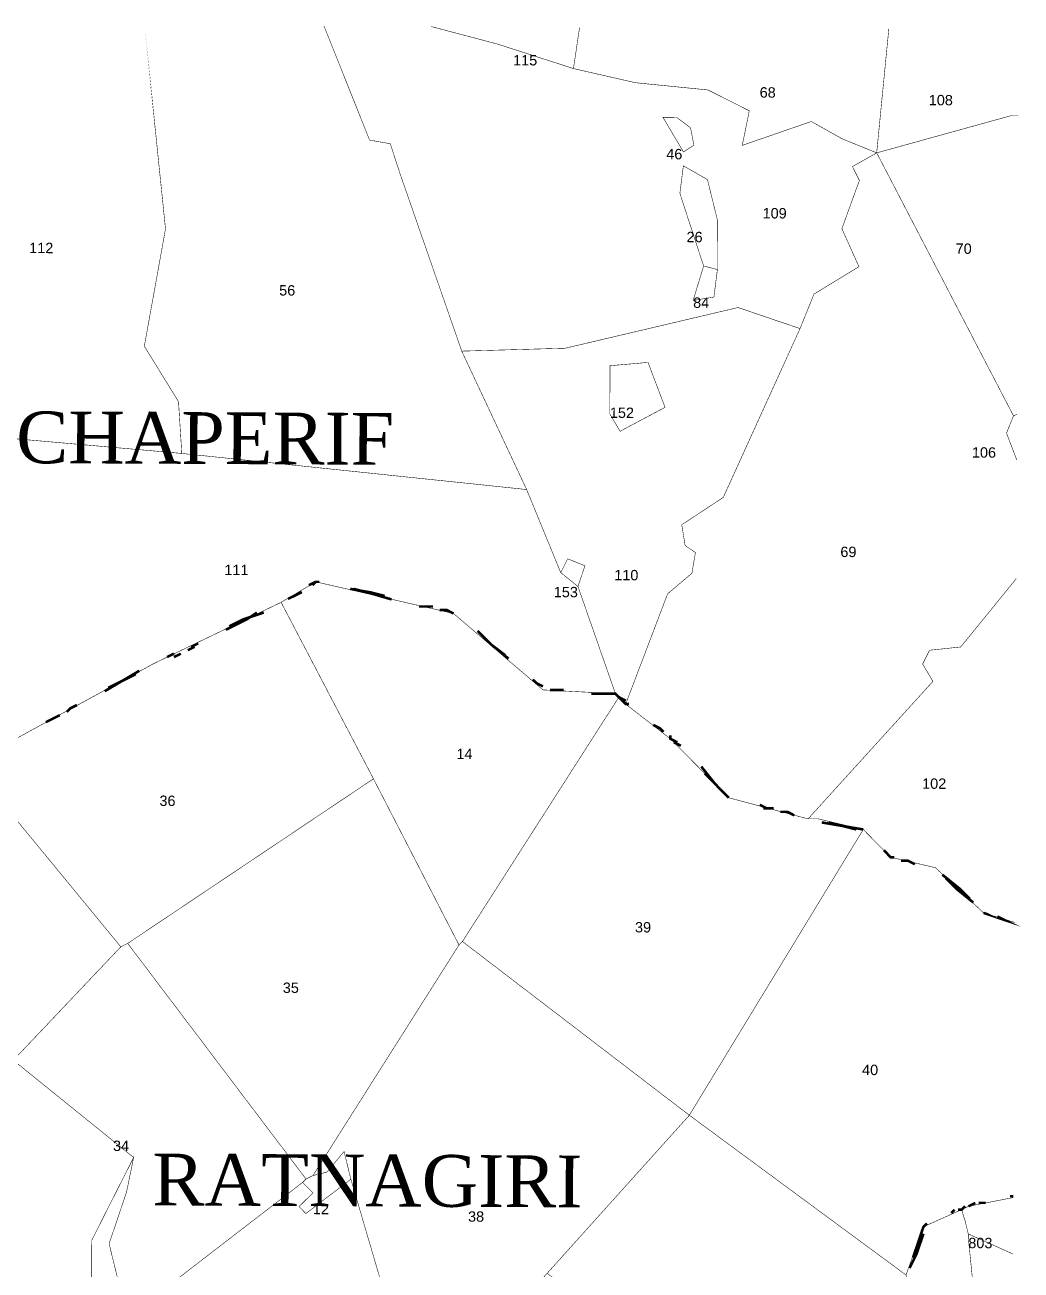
# Model space of a CAD drawing. Header units: feet. Extents: x 309963 to 314040, y 1901486 to 1908068.
# Drawn here: x 312752 to 313908, y 1906615 to 1908060 of the extents above; entities that cross this region are included whole.
import ezdxf

# ---------------------------------------------------------------- set-up
doc = ezdxf.new("R2010")
doc.units = ezdxf.units.FT
doc.header["$MEASUREMENT"] = 0
for name, color, linetype in [('SURVEY NO.', 7, 'Continuous'), ('SURVEY PLOT BOUNDARY', 35, 'Continuous'), ('VILLAGE BOUNDARY', 212, 'Continuous'), ('VILLAGE NAME', 3, 'Continuous')]:
    doc.layers.add(name, color=color, linetype=linetype)
doc.styles.add('PDF Arial', font='arial.ttf')
doc.styles.get("Standard").update_dxf_attribs({"font": 'times.ttf'})

msp = doc.modelspace()

# ---------------------------------------------------------------- linework, layer by layer
at = {"layer": 'SURVEY PLOT BOUNDARY', "lineweight": 18, "const_width": 0.601}
for points in [[(313854.6, 1906576.7), (313846.9, 1906652.9), (313846.9, 1906656.9), (313898.9, 1906633.5), (313846.9, 1906656.9), (313843, 1906672.9), (313839.1, 1906685), (313847.1, 1906688.9), (313899.2, 1906699.1), (313847.1, 1906688.9), (313839.1, 1906685), (313794.9, 1906665.2), (313774.6, 1906609.2), (313523.1, 1906794.6), (313725, 1907126.2), (313728.9, 1907122.2), (313756.8, 1907094), (313808.9, 1907081.8), (313864.7, 1907029.4), (313900.7, 1907018.4), (313864.7, 1907029.4), (313808.9, 1907081.8), (313756.8, 1907094), (313728.9, 1907122.2), (313725, 1907126.2), (313672.9, 1907138.5), (313660.9, 1907138.5), (313805.9, 1907298.1), (313793.9, 1907318.2), (313802, 1907334.2), (313838.1, 1907338), (313902.6, 1907417.2), (313838.1, 1907338), (313802, 1907334.2), (313793.9, 1907318.2), (313805.9, 1907298.1), (313660.9, 1907138.5), (313568.9, 1907163), (313501.1, 1907231.4), (313449.2, 1907271.7), (313497.9, 1907399.7), (313526.1, 1907423.6), (313530.2, 1907447.6), (313518.2, 1907455.7), (313514.3, 1907479.8), (313562.5, 1907511.6), (313651.6, 1907707.5), (313667.8, 1907747.5), (313720, 1907779.3), (313700.2, 1907823.4), (313720.5, 1907879.4), (313712.5, 1907895.5), (313740.6, 1907911.4), (313899.4, 1907606.2), (313891.3, 1907586.2), (313903.2, 1907555.1), (313891.3, 1907586.2), (313899.4, 1907606.2), (313903.5, 1907608), (313899.4, 1907606.2), (313740.6, 1907911.4), (313897.1, 1907954.7), (313905.1, 1907954.7), (313897.1, 1907954.7), (313740.6, 1907911.4), (313754.7, 1908055.6), (313740.6, 1907911.4), (313700.7, 1907927.6), (313664.7, 1907947.8), (313584.5, 1907920.1), (313592.7, 1907960.2), (313544.7, 1907984.4), (313460.6, 1907992.8), (313388.6, 1908009.2), (313395.7, 1908057.2), (313388.6, 1908009.2), (313300.6, 1908037.6), (313223.4, 1908058), (313300.6, 1908037.6), (313388.6, 1908009.2), (313460.6, 1907992.8), (313544.7, 1907984.4), (313592.7, 1907960.2), (313584.5, 1907920.1), (313664.7, 1907947.8), (313700.7, 1907927.6), (313740.6, 1907911.4), (313712.5, 1907895.5), (313720.5, 1907879.4), (313700.2, 1907823.4), (313720, 1907779.3), (313667.8, 1907747.5), (313651.6, 1907707.5), (313579.6, 1907731.9), (313379.1, 1907684.7), (313258.9, 1907681.3), (313187.7, 1907885.9), (313175.9, 1907922), (313151.9, 1907926.2), (313099, 1908058.6), (313151.9, 1907926.2), (313175.9, 1907922), (313187.7, 1907885.9), (313258.9, 1907681.3), (313334.2, 1907520.7), (312933.9, 1907562.6), (312645.6, 1907588)], [(312829.2, 1906597.5), (312829.4, 1906649.6), (312853.7, 1906697.6), (312878, 1906745.6), (312869.8, 1906705.5), (312849.5, 1906645.5), (312861.3, 1906597.4)], [(313774.6, 1906609.2), (313794.9, 1906665.2), (313839.1, 1906685), (313843, 1906672.9), (313846.9, 1906656.9), (313846.9, 1906652.9), (313854.6, 1906576.7)]]:
    msp.add_lwpolyline(points, dxfattribs=at)
for points in [[(312890.7, 1908059.6), (312915, 1907823.1), (312890.4, 1907687), (312930.1, 1907622.7), (312933.9, 1907562.6), (312930.1, 1907622.7), (312890.4, 1907687), (312915, 1907823.1)], [(313516.3, 1907912.4), (313492.5, 1907952.6), (313508.5, 1907952.5), (313524.5, 1907940.4), (313528.4, 1907920.4)], [(313516.3, 1907912.4), (313528.4, 1907920.4), (313524.5, 1907940.4), (313508.5, 1907952.5), (313492.5, 1907952.6)], [(313555.7, 1907776), (313539.7, 1907780.1), (313512.1, 1907864.4), (313516.2, 1907896.4), (313544.2, 1907880.3), (313556, 1907832.1)], [(313539.7, 1907780.1), (313527.5, 1907740.1), (313551.6, 1907744), (313555.7, 1907776), (313556, 1907832.1), (313544.2, 1907880.3), (313516.2, 1907896.4), (313512.1, 1907864.4)], [(313555.7, 1907776), (313551.6, 1907744), (313527.5, 1907740.1), (313539.7, 1907780.1)], [(313651.6, 1907707.5), (313562.5, 1907511.6), (313514.3, 1907479.8), (313518.2, 1907455.7), (313530.2, 1907447.6), (313526.1, 1907423.6), (313497.9, 1907399.7), (313449.2, 1907271.7), (313441.3, 1907279.8), (313437.3, 1907283.8), (313393.8, 1907408.2), (313401.9, 1907432.2), (313381.9, 1907440.3), (313373.8, 1907424.3), (313334.2, 1907520.7), (313258.9, 1907681.3), (313379.1, 1907684.7), (313579.6, 1907731.9)], [(313430.8, 1907608.4), (313431, 1907664.4), (313475.1, 1907668.2), (313494.9, 1907616.1), (313442.7, 1907588.3)], [(313430.8, 1907608.4), (313442.7, 1907588.3), (313494.9, 1907616.1), (313475.1, 1907668.2), (313431, 1907664.4)], [(312933.9, 1907562.6), (313334.2, 1907520.7), (313373.8, 1907424.3), (313393.8, 1907408.2), (313437.3, 1907283.8), (313353.2, 1907288.2), (313249.4, 1907376.8), (313089.4, 1907413.6), (313049.2, 1907389.8), (312900.7, 1907318.4), (312703.9, 1907211.1), (312691.9, 1907207.2), (312612.3, 1907319.7), (312653, 1907463.7), (312645.6, 1907588)], [(313393.8, 1907408.2), (313373.8, 1907424.3), (313381.9, 1907440.3), (313401.9, 1907432.2)], [(313437.3, 1907283.8), (313441.3, 1907279.8), (313259.7, 1906996.2), (313255.7, 1906992.2), (313156.4, 1907185), (313049.2, 1907389.8), (313089.4, 1907413.6), (313249.4, 1907376.8), (313353.2, 1907288.2)], [(313156.4, 1907185), (312871.1, 1906994), (312863.1, 1906990), (312687.8, 1907203.2), (312691.9, 1907207.2), (312703.9, 1907211.1), (312900.7, 1907318.4), (313049.2, 1907389.8)], [(313449.2, 1907271.7), (313501.1, 1907231.4), (313568.9, 1907163), (313660.9, 1907138.5), (313672.9, 1907138.5), (313725, 1907126.2), (313523.1, 1906794.6), (313259.7, 1906996.2), (313441.3, 1907279.8)], [(312863.1, 1906990), (312738.3, 1906858.4), (312677.9, 1906790.6), (312585.3, 1906690.8), (312593.5, 1906742.9), (312598.1, 1906851), (312606.6, 1906955.2), (312607.1, 1907063.3), (312607.2, 1907103.4), (312611.5, 1907147.4), (312687.8, 1907203.2)], [(313255.7, 1906992.2), (313086.2, 1906724.6), (313078.1, 1906720.6), (312871.1, 1906994), (313156.4, 1907185)], [(313078.1, 1906720.6), (313074.1, 1906716.6), (312820.8, 1906521.5), (312724.3, 1906445.8), (312708.3, 1906441.9), (312704.4, 1906465.9), (312712.5, 1906485.9), (312720.7, 1906525.9), (312841.1, 1906569.4), (312861.3, 1906597.4), (312849.5, 1906645.5), (312869.8, 1906705.5), (312878, 1906745.6), (312738.3, 1906858.4), (312863.1, 1906990), (312871.1, 1906994)], [(313523.1, 1906794.6), (313358, 1906611.1), (313209.1, 1906451.5), (313130.2, 1906720.3), (313122.3, 1906752.4), (313102.2, 1906728.5), (313086.2, 1906724.6), (313255.7, 1906992.2), (313259.7, 1906996.2)], [(312878, 1906745.6), (312853.7, 1906697.6), (312829.4, 1906649.6), (312829.2, 1906597.5), (312777, 1906573.8), (312724.8, 1906550), (312708.8, 1906538), (312688.7, 1906542.1), (312664.6, 1906514.2), (312644.3, 1906466.2), (312664.3, 1906458.1), (312676.2, 1906438), (312668.2, 1906426), (312664.2, 1906442.1), (312648.2, 1906446.1), (312644.2, 1906442.2), (312536.4, 1906518.8), (312548.6, 1906554.8), (312560.8, 1906598.8), (312565, 1906634.8), (312577.2, 1906666.8), (312585.3, 1906690.8), (312677.9, 1906790.6), (312738.3, 1906858.4)], [(313753.6, 1906392.9), (313725.3, 1906341), (313358, 1906611.1), (313523.1, 1906794.6), (313774.6, 1906609.2), (313786.4, 1906569), (313786.4, 1906565), (313810.3, 1906520.9), (313814.2, 1906516.8), (313818.2, 1906508.8), (313789.9, 1906460.9)], [(313130.2, 1906720.3), (313077.9, 1906680.5), (313070, 1906688.6), (313086.1, 1906704.5), (313074.1, 1906716.6), (313078.1, 1906720.6), (313086.2, 1906724.6), (313102.2, 1906728.5), (313122.3, 1906752.4)], [(313130.2, 1906720.3), (313209.1, 1906451.5), (312975.7, 1906232.3), (312971.7, 1906228.3), (312891.9, 1906292.8), (312884, 1906328.9), (312868, 1906324.9), (312855.9, 1906317), (312812, 1906337.2), (312820.8, 1906521.5), (313074.1, 1906716.6), (313086.1, 1906704.5), (313070, 1906688.6), (313077.9, 1906680.5)]]:
    msp.add_lwpolyline(points, close=True, dxfattribs=at)
at = {"layer": 'VILLAGE BOUNDARY', "lineweight": 50, "const_width": 3}
for points in [[(313089.4, 1907413.6), (313081.4, 1907409.7)], [(313085.4, 1907409.6), (313089.4, 1907413.6), (313093.4, 1907413.6)], [(313169.4, 1907397.2), (313153.4, 1907401.3), (313129.4, 1907405.4)], [(313133.4, 1907405.4), (313149.4, 1907401.3), (313177.4, 1907393.2)], [(313073.3, 1907401.7), (313065.3, 1907397.7), (313057.2, 1907393.8)], [(313021.1, 1907377.9), (313009.1, 1907369.9), (312985, 1907358)], [(312989, 1907362), (313005.1, 1907370), (313029.1, 1907377.9)], [(313225.4, 1907385), (313217.4, 1907385), (313209.4, 1907385)], [(313249.4, 1907376.8), (313241.4, 1907380.9), (313233.4, 1907380.9)], [(313309.3, 1907328.5), (313293.3, 1907340.6), (313277.4, 1907356.7)], [(313281.4, 1907352.6), (313293.3, 1907340.6), (313313.3, 1907324.4)], [(312948.8, 1907338.2), (312940.8, 1907334.2)], [(312944.8, 1907338.2), (312952.9, 1907342.2)], [(312924.8, 1907330.3), (312916.7, 1907326.3)], [(312924.7, 1907326.3), (312932.8, 1907330.2)], [(312880.6, 1907306.4), (312864.5, 1907298.5), (312844.4, 1907286.6)], [(312848.5, 1907290.6), (312864.5, 1907298.5), (312884.6, 1907310.4)], [(313353.2, 1907292.2), (313345.2, 1907296.3), (313341.2, 1907300.3)], [(313377.2, 1907288.1), (313369.2, 1907288.1), (313361.2, 1907288.2)], [(313449.3, 1907275.7), (313441.3, 1907279.8), (313437.3, 1907283.8), (313409.2, 1907283.9)], [(313417.2, 1907283.9), (313433.3, 1907283.8), (313437.3, 1907283.8), (313441.3, 1907279.8), (313449.2, 1907271.7), (313453.2, 1907271.7)], [(312812.3, 1907270.7), (312804.3, 1907266.7), (312800.3, 1907262.7)], [(312792.2, 1907258.8), (312784.2, 1907254.8), (312776.2, 1907250.8)], [(313493.1, 1907239.5), (313489.2, 1907243.5), (313481.2, 1907247.5)], [(313509.1, 1907227.4), (313501.1, 1907231.4), (313501.1, 1907235.4)], [(313505.1, 1907227.4), (313513.1, 1907223.4)], [(313564.9, 1907167), (313553, 1907179.1), (313537, 1907199.2)], [(313541, 1907191.2), (313553, 1907179.1), (313568.9, 1907163)], [(313612.9, 1907150.8), (313604.9, 1907154.8)], [(313608.9, 1907150.8), (313620.9, 1907150.7)], [(313644.9, 1907142.6), (313636.9, 1907146.7), (313628.9, 1907146.7)], [(313716.9, 1907126.2), (313700.9, 1907130.3), (313676.9, 1907134.4)], [(313684.9, 1907134.4), (313700.9, 1907130.3), (313725, 1907126.2)], [(313756.8, 1907094), (313748.9, 1907102.1)], [(313752.9, 1907098), (313756.8, 1907094), (313760.9, 1907094)], [(313784.9, 1907085.9), (313776.9, 1907089.9), (313768.8, 1907090)], [(313848.8, 1907045.5), (313836.8, 1907057.6), (313816.8, 1907073.7)], [(313820.8, 1907069.7), (313832.8, 1907057.6), (313852.7, 1907041.5)], [(313864.7, 1907029.4), (313888.7, 1907021.3), (313880.7, 1907025.3)], [(313899.2, 1906700.7), (313895.2, 1906700.7)], [(313827, 1906681), (313831, 1906685)], [(313843.1, 1906689), (313839.1, 1906685), (313835.1, 1906685)], [(313847.1, 1906688.9), (313855.1, 1906692.9)], [(313867.1, 1906692.9), (313859.1, 1906692.9)], [(313798.9, 1906669.1), (313794.9, 1906665.2), (313790.8, 1906653.2), (313782.7, 1906629.2)], [(313778.7, 1906617.2), (313786.7, 1906633.1), (313794.9, 1906657.1)]]:
    msp.add_lwpolyline(points, dxfattribs=at)

# ---------------------------------------------------------------- texts
at = {"layer": 'SURVEY NO.', "char_height": 12.02, "attachment_point": 7, "rotation": 359.7325, "style": 'PDF Arial'}
for s, insert in [('115', (313318.5, 1908012.8)), ('68', (313604.7, 1907975.4)), ('108', (313801, 1907966.5)), ('46', (313496.3, 1907903.8)), ('109', (313608.1, 1907835.2)), ('26', (313519.8, 1907807.6)), ('112', (312756.7, 1907795.1)), ('70', (313832.2, 1907794.1)), ('56', (313046.9, 1907745.7)), ('84', (313527.5, 1907731.4)), ('152', (313430.8, 1907603.7)), ('106', (313851.1, 1907557.6)), ('69', (313698.4, 1907442.2)), ('111', (312983.3, 1907421.5)), ('110', (313435.9, 1907415.3)), ('153', (313365.7, 1907395.6)), ('14', (313252.7, 1907207.9)), ('102', (313793.3, 1907173.3)), ('36', (312907.9, 1907153.4)), ('39', (313460, 1907006.6)), ('35', (313051.1, 1906936.4)), ('40', (313723.6, 1906841.1)), ('34', (312854, 1906753)), ('12', (313086, 1906679.8)), ('38', (313266.2, 1906670.9)), ('803', (313846.9, 1906640.2))]:
    msp.add_mtext(s, dxfattribs=dict(at, insert=insert))
at = {"layer": 'VILLAGE NAME', "char_height": 60.09, "attachment_point": 7, "rotation": 359.7325}
for s, insert in [('CHAPERIF', (312741.5, 1907550.5)), ('RATNAGIRI', (312899.7, 1906689.1))]:
    msp.add_mtext(s, dxfattribs=dict(at, insert=insert))

doc.saveas('drawing.dxf')
